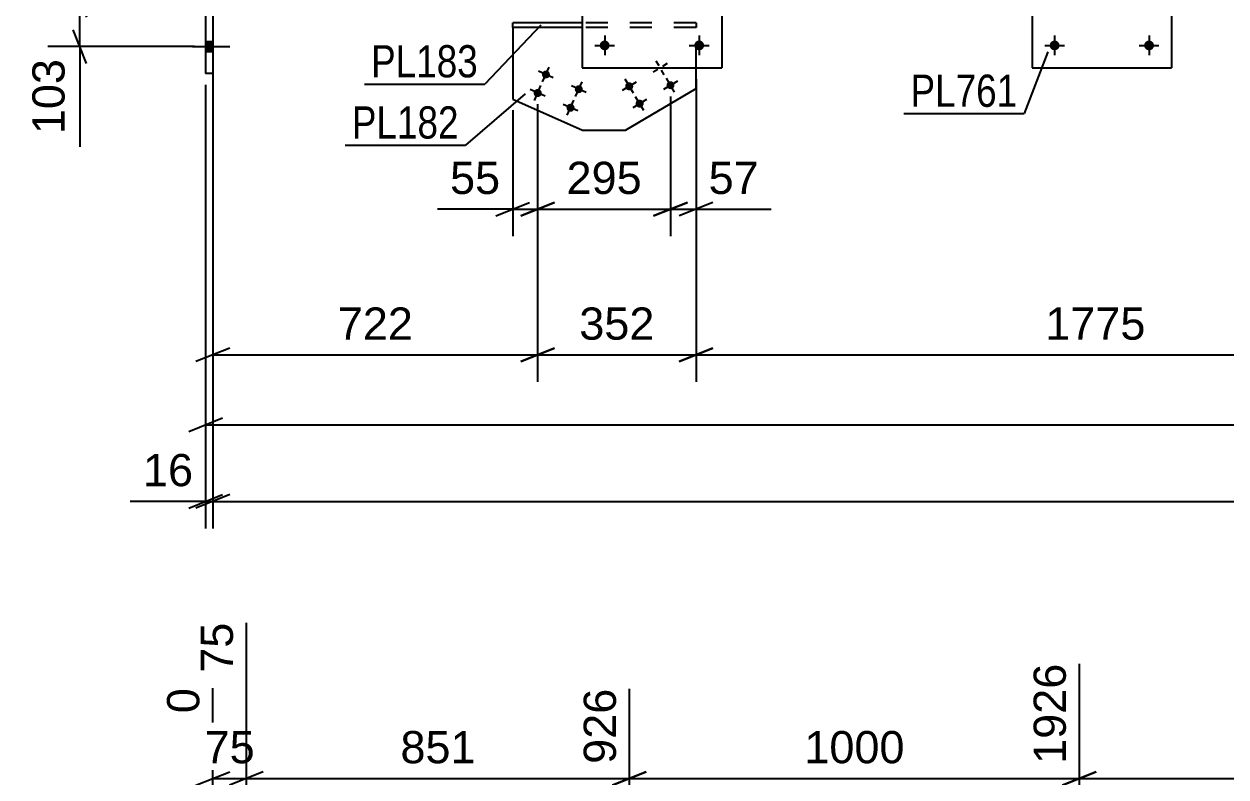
# Model space of a CAD drawing. Header units: millimetres. Extents: x -111 to 730, y -400 to 194.
# Drawn here: x -46.3 to 60.6, y 60.6 to 127.5 of the extents above; entities that cross this region are included whole.
import ezdxf

# ---------------------------------------------------------------- set-up
doc = ezdxf.new("R2010")
doc.units = ezdxf.units.MM
doc.linetypes.add('DXK_LINE_DOT2', pattern=[3.9198, 1.9599, -1.9599])
doc.styles.add('Arial', font='ARIAL.TTF', dxfattribs={"height": 0.2})
doc.styles.add('Arial Narrow', font='ARIALN.TTF', dxfattribs={"height": 0.2})

# ---------------------------------------------------------------- blocks, each defined once
blk = doc.blocks.new('Part-203724211-4761 - 4725')
at = {"color": 2, "linetype": 'Continuous'}
for p, q in [((3.35, 135.64), (3.35, 123.64)), ((3.35, 135.64), (15.75, 135.64)), ((15.75, 135.64), (15.75, 123.64)), ((3.35, 123.64), (15.75, 123.64))]:
    blk.add_line(p, q, dxfattribs=at)
blk = doc.blocks.new('Part-203724211-4767 - 4725')
at = {"color": 2, "linetype": 'Continuous'}
for p, q in [((43.35, 135.64), (43.35, 123.64)), ((43.35, 135.64), (55.75, 135.64)), ((55.75, 135.64), (55.75, 123.64)), ((43.35, 123.64), (55.75, 123.64))]:
    blk.add_line(p, q, dxfattribs=at)
blk = doc.blocks.new('Bolt-203724211-4773 - 4725')
at = {"linetype": 'Continuous'}
for points in [[(-30.13, 134.18), (-30.13, 133.3), (-29.49, 133.3), (-29.49, 134.18)], [(-30.13, 134.18), (-30.13, 133.3), (-29.49, 133.3), (-29.49, 134.18)], [(-30.13, 134.18), (-30.13, 133.3), (-29.49, 133.3), (-29.49, 134.18)], [(-30.13, 130.06), (-30.13, 129.18), (-29.49, 129.18), (-29.49, 130.06)], [(-30.13, 130.06), (-30.13, 129.18), (-29.49, 129.18), (-29.49, 130.06)], [(-30.13, 125.98), (-30.13, 125.1), (-29.49, 125.1), (-29.49, 125.98)], [(-30.13, 125.98), (-30.13, 125.1), (-29.49, 125.1), (-29.49, 125.98)], [(-30.13, 125.98), (-30.13, 125.1), (-29.49, 125.1), (-29.49, 125.98)]]:
    blk.add_hatch(color=1, dxfattribs=at).paths.add_polyline_path(points)
at = {"color": 1, "linetype": 'Continuous'}
for p, q in [((-31.29, 133.74), (-27.97, 133.74)), ((-31.29, 133.74), (-27.97, 133.74)), ((-31.29, 133.74), (-27.97, 133.74)), ((-30.13, 134.18), (-29.49, 134.18)), ((-30.13, 134.18), (-29.49, 134.18)), ((-30.13, 134.18), (-29.49, 134.18)), ((-30.13, 133.3), (-29.49, 133.3)), ((-30.13, 133.3), (-29.49, 133.3)), ((-30.13, 133.3), (-29.49, 133.3)), ((-31.29, 129.62), (-27.97, 129.62)), ((-31.29, 129.62), (-27.97, 129.62)), ((-30.13, 130.06), (-29.49, 130.06)), ((-30.13, 130.06), (-29.49, 130.06)), ((-30.13, 129.18), (-29.49, 129.18)), ((-30.13, 129.18), (-29.49, 129.18)), ((-31.29, 125.54), (-27.97, 125.54)), ((-31.29, 125.54), (-27.97, 125.54)), ((-31.29, 125.54), (-27.97, 125.54)), ((-30.13, 125.98), (-29.49, 125.98)), ((-30.13, 125.98), (-29.49, 125.98)), ((-30.13, 125.98), (-29.49, 125.98)), ((-30.13, 125.1), (-29.49, 125.1)), ((-30.13, 125.1), (-29.49, 125.1)), ((-30.13, 125.1), (-29.49, 125.1))]:
    blk.add_line(p, q, dxfattribs=at)
blk = doc.blocks.new('Bolt-203724211-4835 - 4725')
at = {"linetype": 'Continuous'}
for points in [[(5.79, 125.64, -1), (4.91, 125.64, -1)], [(14.19, 125.64, -1), (13.31, 125.64, -1)]]:
    blk.add_hatch(color=1, dxfattribs=at).paths.add_polyline_path(points)
at = {"color": 1, "linetype": 'Continuous'}
for p, q in [((5.35, 126.52), (5.35, 124.76)), ((13.75, 126.52), (13.75, 124.76)), ((4.47, 125.64), (6.23, 125.64)), ((12.87, 125.64), (14.63, 125.64))]:
    blk.add_line(p, q, dxfattribs=at)
blk = doc.blocks.new('Bolt-203724211-4837 - 4725')
at = {"linetype": 'Continuous'}
for points in [[(45.79, 125.64, -1), (44.91, 125.64, -1)], [(54.19, 125.64, -1), (53.31, 125.64, -1)]]:
    blk.add_hatch(color=1, dxfattribs=at).paths.add_polyline_path(points)
at = {"color": 1, "linetype": 'Continuous'}
for p, q in [((45.35, 126.52), (45.35, 124.76)), ((53.75, 126.52), (53.75, 124.76)), ((44.47, 125.64), (46.23, 125.64)), ((52.87, 125.64), (54.63, 125.64))]:
    blk.add_line(p, q, dxfattribs=at)
blk = doc.blocks.new('Part-203724211-4978 - 4725')
at = {"color": 2, "linetype": 'Continuous'}
for p, q in [((3.35, 127.64), (-2.83, 127.64)), ((-2.83, 127.24), (-2.83, 127.64)), ((3.35, 127.24), (-2.83, 127.24))]:
    blk.add_line(p, q, dxfattribs=at)
at = {"color": 7, "linetype": 'DXK_LINE_DOT2'}
for p, q in [((13.47, 127.64), (3.35, 127.64)), ((13.47, 127.24), (3.35, 127.24)), ((13.47, 127.64), (13.47, 127.24))]:
    blk.add_line(p, q, dxfattribs=at)
blk = doc.blocks.new('Part-203724211-4951 - 4725')
at = {"color": 2, "linetype": 'Continuous'}
for p, q in [((-29.49, 136.14), (-30.13, 136.14)), ((-30.13, 136.14), (-30.13, 123.14)), ((-29.49, 136.14), (-29.49, 123.14)), ((-29.49, 123.14), (-30.13, 123.14))]:
    blk.add_line(p, q, dxfattribs=at)
blk = doc.blocks.new('Bolt-203724211-4972 - 4725')
at = {"linetype": 'Continuous'}
for points in [[(7.22, 121.82, -1), (7.84, 122.19, -1)], [(10.89, 121.92, -1), (11.51, 122.29, -1)], [(8.15, 120.28, -1), (8.76, 120.65, -1)]]:
    blk.add_hatch(color=1, dxfattribs=at).paths.add_polyline_path(points)
at = {"color": 1, "linetype": 'Continuous'}
for p, q in [((9.91, 124.27), (10.16, 123.86)), ((10.9, 124.02), (10.49, 123.77)), ((9.66, 123.28), (10.07, 123.53)), ((10.65, 123.03), (10.4, 123.44)), ((8.15, 122.38), (6.91, 121.64)), ((7.9, 121.39), (7.16, 122.63)), ((11.82, 122.47), (10.58, 121.73)), ((11.57, 121.49), (10.83, 122.72)), ((9.07, 120.83), (7.84, 120.09)), ((8.82, 119.84), (8.09, 121.08))]:
    blk.add_line(p, q, dxfattribs=at)
blk = doc.blocks.new('Bolt-203724211-4973 - 4725')
at = {"linetype": 'Continuous'}
for points in [[(-0.2, 123.2, -1), (0.45, 122.91, -1)], [(2.72, 121.89, -1), (3.37, 121.6, -1)], [(-0.94, 121.56, -1), (-0.28, 121.26, -1)], [(1.98, 120.25, -1), (2.64, 119.95, -1)]]:
    blk.add_hatch(color=1, dxfattribs=at).paths.add_polyline_path(points)
at = {"color": 1, "linetype": 'Continuous'}
for p, q in [((0.78, 122.76), (-0.53, 123.35)), ((-0.17, 122.4), (0.42, 123.71)), ((-0.9, 120.75), (-0.32, 122.07)), ((3.7, 121.45), (2.39, 122.04)), ((2.75, 121.09), (3.34, 122.4)), ((0.05, 121.12), (-1.27, 121.71)), ((2.02, 119.44), (2.6, 120.76)), ((2.97, 119.81), (1.65, 120.4))]:
    blk.add_line(p, q, dxfattribs=at)
blk = doc.blocks.new('Part-203724211-4983 - 4725')
at = {"color": 2, "linetype": 'Continuous'}
for p, q in [((-2.83, 127.24), (-2.83, 120.87)), ((13.47, 121.82), (13.47, 123.64)), ((7.21, 118.09), (13.47, 121.82)), ((-2.83, 120.87), (3.38, 118.09)), ((3.38, 118.09), (7.21, 118.09))]:
    blk.add_line(p, q, dxfattribs=at)
at = {"color": 7, "linetype": 'DXK_LINE_DOT2'}
for p, q in [((13.47, 127.24), (-2.83, 127.24)), ((13.47, 123.64), (13.47, 127.24))]:
    blk.add_line(p, q, dxfattribs=at)
blk = doc.blocks.new('StraightDimension-203724211-3811 - 2778')
at = {"color": 7, "linetype": 'Continuous'}
for p, q in [((-26.5, 16.38), (-26.5, 74.29)), ((-29.49, 3), (-29.49, 68.47)), ((-30.99, 59.85), (-27.99, 61.05)), ((-25, 61.05), (-28, 59.85)), ((-29.49, 60.45), (-26.5, 60.45))]:
    blk.add_line(p, q, dxfattribs=at)
at = {"color": 0, "linetype": 'Continuous'}
blk.add_wipeout([(-27.1, 74.89), (-31.3, 74.89), (-31.3, 69.25), (-27.1, 69.25)], dxfattribs=at)
at = {"color": 3, "linetype": 'Continuous', "style": 'Arial'}
blk.add_text('75', height=2.865, rotation=90.0002, dxfattribs=at).set_placement((-27.7, 69.85))
at = {"color": 0}
blk.add_wipeout([(-25.17, 61.2), (-25.17, 65.4), (-30.82, 65.4), (-30.82, 61.2)], dxfattribs=at)
at = {"color": 3, "style": 'Arial'}
blk.add_text('75', height=2.865, dxfattribs=at).set_placement((-30.22, 61.8))
at = {"color": 0, "linetype": 'Continuous'}
blk.add_wipeout([(-30.09, 69.07), (-34.29, 69.07), (-34.29, 65.65), (-30.09, 65.65)], dxfattribs=at)
at = {"color": 3, "linetype": 'Continuous', "style": 'Arial'}
blk.add_text('0', height=2.87, rotation=90.0002, dxfattribs=at).set_placement((-30.69, 66.25))
blk = doc.blocks.new('StraightDimension-203724211-3795 - 2778')
at = {"color": 7, "linetype": 'Continuous'}
for p, q in [((47.55, 17.65), (47.55, 70.64)), ((7.55, 17.65), (7.55, 68.42)), ((9.05, 61.05), (6.05, 59.85)), ((46.05, 59.85), (49.05, 61.05)), ((7.55, 60.45), (47.55, 60.45))]:
    blk.add_line(p, q, dxfattribs=at)
at = {"color": 0}
blk.add_wipeout([(32.59, 61.2), (32.59, 65.4), (22.5, 65.4), (22.5, 61.2)], dxfattribs=at)
at = {"color": 3, "style": 'Arial'}
blk.add_text('1000', height=2.865, dxfattribs=at).set_placement((23.1, 61.8))
at = {"color": 0, "linetype": 'Continuous'}
blk.add_wipeout([(46.95, 71.24), (42.75, 71.24), (42.75, 61.15), (46.95, 61.15)], dxfattribs=at)
at = {"color": 3, "linetype": 'Continuous', "style": 'Arial'}
blk.add_text('1926', height=2.865, rotation=90.0002, dxfattribs=at).set_placement((46.35, 61.75))
blk = doc.blocks.new('StraightDimension-203724211-3787 - 2778')
at = {"color": 7, "linetype": 'Continuous'}
for p, q in [((47.55, 17.65), (47.55, 70.64)), ((87.55, 17.65), (87.55, 70.64)), ((49.05, 61.05), (46.05, 59.85)), ((86.05, 59.85), (89.05, 61.05)), ((47.55, 60.45), (87.55, 60.45))]:
    blk.add_line(p, q, dxfattribs=at)
at = {"color": 0}
blk.add_wipeout([(72.59, 61.2), (72.59, 65.4), (62.5, 65.4), (62.5, 61.2)], dxfattribs=at)
at = {"color": 3, "style": 'Arial'}
blk.add_text('1000', height=2.865, dxfattribs=at).set_placement((63.1, 61.8))
at = {"color": 0, "linetype": 'Continuous'}
blk.add_wipeout([(86.95, 71.24), (82.75, 71.24), (82.75, 61.15), (86.95, 61.15)], dxfattribs=at)
at = {"color": 3, "linetype": 'Continuous', "style": 'Arial'}
blk.add_text('2926', height=2.865, rotation=90.0002, dxfattribs=at).set_placement((86.35, 61.75))
blk = doc.blocks.new('StraightDimension-203724211-3803 - 2778')
at = {"color": 7, "linetype": 'Continuous'}
for p, q in [((-26.5, 16.38), (-26.5, 74.29)), ((7.55, 17.65), (7.55, 68.42)), ((-25, 61.05), (-28, 59.85)), ((6.05, 59.85), (9.05, 61.05)), ((-26.5, 60.45), (7.55, 60.45))]:
    blk.add_line(p, q, dxfattribs=at)
at = {"color": 0}
blk.add_wipeout([(-5.54, 61.2), (-5.54, 65.4), (-13.41, 65.4), (-13.41, 61.2)], dxfattribs=at)
at = {"color": 3, "style": 'Arial'}
blk.add_text('851', height=2.865, dxfattribs=at).set_placement((-12.81, 61.8))
at = {"color": 0, "linetype": 'Continuous'}
blk.add_wipeout([(6.95, 69.02), (2.75, 69.02), (2.75, 61.15), (6.95, 61.15)], dxfattribs=at)
at = {"color": 3, "linetype": 'Continuous', "style": 'Arial'}
blk.add_text('926', height=2.865, rotation=90.0002, dxfattribs=at).set_placement((6.35, 61.75))
blk = doc.blocks.new('StraightDimension-203724211-5785 - 4725')
at = {"color": 7, "linetype": 'Continuous'}
for p, q in [((-30.13, 122.14), (-30.13, 89.49)), ((-28.63, 92.49), (-31.63, 91.29)), ((-30.13, 91.89), (658.24, 91.89))]:
    blk.add_line(p, q, dxfattribs=at)
blk = doc.blocks.new('StraightDimension-203724211-5929 - 4725')
at = {"color": 7, "linetype": 'Continuous'}
for p, q in [((13.47, 122.64), (13.47, 108.68)), ((11.2, 121.1), (11.2, 108.68)), ((9.7, 110.48), (12.7, 111.68)), ((14.97, 111.68), (11.97, 110.48)), ((11.2, 111.08), (13.47, 111.08)), ((13.47, 111.08), (20.16, 111.08)), ((13.47, 111.08), (20.16, 111.08))]:
    blk.add_line(p, q, dxfattribs=at)
at = {"color": 0}
blk.add_wipeout([(19.64, 111.83), (19.64, 116.03), (13.99, 116.03), (13.99, 111.83)], dxfattribs=at)
at = {"color": 3, "style": 'Arial'}
blk.add_text('57', height=2.865, dxfattribs=at).set_placement((14.59, 112.43))
blk = doc.blocks.new('StraightDimension-203724211-5919 - 4725')
at = {"color": 7, "linetype": 'Continuous'}
for p, q in [((-2.83, 119.87), (-2.83, 108.68)), ((-0.61, 120.41), (-0.61, 108.68)), ((-4.33, 110.48), (-1.33, 111.68)), ((0.89, 111.68), (-2.11, 110.48)), ((-2.83, 111.08), (-9.52, 111.08)), ((-2.83, 111.08), (-9.52, 111.08)), ((-2.83, 111.08), (-0.61, 111.08))]:
    blk.add_line(p, q, dxfattribs=at)
at = {"color": 0}
blk.add_wipeout([(-3.35, 111.83), (-3.35, 116.03), (-9, 116.03), (-9, 111.83)], dxfattribs=at)
at = {"color": 3, "style": 'Arial'}
blk.add_text('55', height=2.865, dxfattribs=at).set_placement((-8.4, 112.43))
blk = doc.blocks.new('StraightDimension-203724211-5991 - 4725')
at = {"color": 7, "linetype": 'Continuous'}
for p, q in [((-41.92, 131.14), (-40.72, 128.14)), ((-32.29, 129.64), (-44.17, 129.64)), ((-41.32, 125.54), (-41.32, 129.64)), ((-40.72, 124.04), (-41.92, 127.04)), ((-31.13, 125.54), (-44.17, 125.54)), ((-41.32, 125.54), (-41.32, 116.62)), ((-41.32, 125.54), (-41.32, 116.62))]:
    blk.add_line(p, q, dxfattribs=at)
at = {"color": 0}
blk.add_wipeout([(-42.07, 125.02), (-46.27, 125.02), (-46.27, 117.15), (-42.07, 117.15)], dxfattribs=at)
at = {"color": 3, "style": 'Arial'}
blk.add_text('103', height=2.865, rotation=90.0002, dxfattribs=at).set_placement((-42.67, 117.75))
blk = doc.blocks.new('StraightDimension-203724211-6047 - 4725')
at = {"color": 7, "linetype": 'Continuous'}
for p, q in [((13.47, 122.64), (13.47, 95.72)), ((84.46, 122.55), (84.46, 95.72)), ((14.97, 98.72), (11.97, 97.52)), ((82.96, 97.52), (85.96, 98.72)), ((13.47, 98.12), (84.46, 98.12))]:
    blk.add_line(p, q, dxfattribs=at)
at = {"color": 0}
blk.add_wipeout([(54.01, 98.87), (54.01, 103.07), (43.92, 103.07), (43.92, 98.87)], dxfattribs=at)
at = {"color": 3, "style": 'Arial'}
blk.add_text('1775', height=2.865, dxfattribs=at).set_placement((44.52, 99.47))
blk = doc.blocks.new('StraightDimension-203724211-5044 - 4725')
at = {"color": 7, "linetype": 'Continuous'}
for p, q in [((-30.13, 122.14), (-30.13, 82.69)), ((-29.49, 122.14), (-29.49, 82.69)), ((-31.63, 84.49), (-28.63, 85.69)), ((-27.99, 85.69), (-30.99, 84.49)), ((-30.13, 85.09), (-36.83, 85.09)), ((-30.13, 85.09), (-36.83, 85.09)), ((-30.13, 85.09), (-29.49, 85.09))]:
    blk.add_line(p, q, dxfattribs=at)
at = {"color": 0}
blk.add_wipeout([(-30.65, 85.84), (-30.65, 90.04), (-36.3, 90.04), (-36.3, 85.84)], dxfattribs=at)
at = {"color": 3, "style": 'Arial'}
blk.add_text('16', height=2.865, dxfattribs=at).set_placement((-35.7, 86.44))
blk = doc.blocks.new('StraightDimension-203724211-5054 - 4725')
at = {"color": 7, "linetype": 'Continuous'}
for p, q in [((-29.49, 122.14), (-29.49, 82.69)), ((-27.99, 85.69), (-30.99, 84.49)), ((-29.49, 85.09), (657.6, 85.09))]:
    blk.add_line(p, q, dxfattribs=at)
blk = doc.blocks.new('StraightDimension-203724211-5942 - 4725')
at = {"color": 7, "linetype": 'Continuous'}
for p, q in [((11.2, 121.1), (11.2, 108.68)), ((-0.61, 120.41), (-0.61, 108.68)), ((-2.11, 110.48), (0.89, 111.68)), ((12.7, 111.68), (9.7, 110.48)), ((-0.61, 111.08), (11.2, 111.08))]:
    blk.add_line(p, q, dxfattribs=at)
at = {"color": 0}
blk.add_wipeout([(9.23, 111.83), (9.23, 116.03), (1.36, 116.03), (1.36, 111.83)], dxfattribs=at)
at = {"color": 3, "style": 'Arial'}
blk.add_text('295', height=2.865, dxfattribs=at).set_placement((1.96, 112.43))
blk = doc.blocks.new('StraightDimension-203724211-6060 - 4725')
at = {"color": 7, "linetype": 'Continuous'}
for p, q in [((-29.49, 126.64), (-29.49, 95.72)), ((-0.61, 120.41), (-0.61, 95.72)), ((-27.99, 98.72), (-30.99, 97.52)), ((-2.11, 97.52), (0.89, 98.72)), ((-29.49, 98.12), (-0.61, 98.12))]:
    blk.add_line(p, q, dxfattribs=at)
at = {"color": 0}
blk.add_wipeout([(-11.11, 98.87), (-11.11, 103.07), (-18.98, 103.07), (-18.98, 98.87)], dxfattribs=at)
at = {"color": 3, "style": 'Arial'}
blk.add_text('722', height=2.865, dxfattribs=at).set_placement((-18.38, 99.47))
blk = doc.blocks.new('StraightDimension-203724211-6070 - 4725')
at = {"color": 7, "linetype": 'Continuous'}
for p, q in [((13.47, 122.64), (13.47, 95.72)), ((-0.61, 120.41), (-0.61, 95.72)), ((0.89, 98.72), (-2.11, 97.52)), ((11.97, 97.52), (14.97, 98.72)), ((-0.61, 98.12), (13.47, 98.12))]:
    blk.add_line(p, q, dxfattribs=at)
at = {"color": 0}
blk.add_wipeout([(10.36, 98.87), (10.36, 103.07), (2.49, 103.07), (2.49, 98.87)], dxfattribs=at)
at = {"color": 3, "style": 'Arial'}
blk.add_text('352', height=2.865, dxfattribs=at).set_placement((3.09, 99.47))
blk = doc.blocks.new('Mark-203724211-4763 - 4725')
at = {"color": 30, "linetype": 'Continuous'}
for p in [(44.76, 125.08), (31.94, 119.58)]:
    blk.add_line(p, (42.64, 119.58), dxfattribs=at)
at = {"color": 0}
blk.add_wipeout([(42.04, 120.18), (42.04, 123.18), (32.54, 123.18), (32.54, 120.18)], dxfattribs=at)
blk.add_wipeout([(42.04, 120.18), (42.04, 123.18), (32.54, 123.18), (32.54, 120.18)], dxfattribs=at)
at = {"color": 3, "style": 'Arial Narrow'}
blk.add_text('PL761', height=2.863, dxfattribs=at).set_placement((32.54, 120.18))
blk = doc.blocks.new('Mark-203724211-4974 - 4725')
at = {"color": 30, "linetype": 'Continuous'}
for p in [(-0.32, 127.44), (-16.02, 122.2)]:
    blk.add_line(p, (-5.32, 122.2), dxfattribs=at)
at = {"color": 0}
blk.add_wipeout([(-5.92, 122.8), (-5.92, 125.8), (-15.42, 125.8), (-15.42, 122.8)], dxfattribs=at)
blk.add_wipeout([(-5.92, 122.8), (-5.92, 125.8), (-15.42, 125.8), (-15.42, 122.8)], dxfattribs=at)
at = {"color": 3, "style": 'Arial Narrow'}
blk.add_text('PL183', height=2.863, dxfattribs=at).set_placement((-15.42, 122.8))
blk = doc.blocks.new('Mark-203724211-4979 - 4725')
at = {"color": 30, "linetype": 'Continuous'}
for p in [(-1.73, 121.35), (-17.73, 116.76)]:
    blk.add_line(p, (-7.02, 116.76), dxfattribs=at)
at = {"color": 0}
blk.add_wipeout([(-7.62, 117.36), (-7.62, 120.36), (-17.13, 120.36), (-17.13, 117.36)], dxfattribs=at)
blk.add_wipeout([(-7.62, 117.36), (-7.62, 120.36), (-17.13, 120.36), (-17.13, 117.36)], dxfattribs=at)
at = {"color": 3, "style": 'Arial Narrow'}
blk.add_text('PL182', height=2.863, dxfattribs=at).set_placement((-17.13, 117.36))

msp = doc.modelspace()

# ---------------------------------------------------------------- block references
for name in ['Part-203724211-4951 - 4725', 'Part-203724211-4761 - 4725', 'Part-203724211-4767 - 4725', 'Bolt-203724211-4773 - 4725', 'Part-203724211-4978 - 4725', 'Part-203724211-4983 - 4725', 'Bolt-203724211-4835 - 4725', 'Bolt-203724211-4837 - 4725', 'Bolt-203724211-4972 - 4725', 'Bolt-203724211-4973 - 4725', 'StraightDimension-203724211-3811 - 2778', 'StraightDimension-203724211-3795 - 2778']:
    msp.add_blockref(name, (0, 0))

# ---------------------------------------------------------------- next in the draw order: block references
for name in ['StraightDimension-203724211-5785 - 4725', 'StraightDimension-203724211-3803 - 2778', 'StraightDimension-203724211-3787 - 2778']:
    msp.add_blockref(name, (0, 0))

# ---------------------------------------------------------------- next in the draw order: block references
for name in ['StraightDimension-203724211-5991 - 4725', 'StraightDimension-203724211-5929 - 4725', 'StraightDimension-203724211-5919 - 4725']:
    msp.add_blockref(name, (0, 0))

# ---------------------------------------------------------------- next in the draw order: block references
for name in ['StraightDimension-203724211-5044 - 4725', 'StraightDimension-203724211-6047 - 4725']:
    msp.add_blockref(name, (0, 0))

# ---------------------------------------------------------------- next in the draw order: block references
msp.add_blockref('StraightDimension-203724211-5054 - 4725', (0, 0))

# ---------------------------------------------------------------- next in the draw order: block references
for name in ['Mark-203724211-4763 - 4725', 'StraightDimension-203724211-5942 - 4725']:
    msp.add_blockref(name, (0, 0))

# ---------------------------------------------------------------- next in the draw order: block references
msp.add_blockref('StraightDimension-203724211-6060 - 4725', (0, 0))

# ---------------------------------------------------------------- next in the draw order: block references
msp.add_blockref('StraightDimension-203724211-6070 - 4725', (0, 0))

# ---------------------------------------------------------------- next in the draw order: block references
for name in ['Mark-203724211-4974 - 4725', 'Mark-203724211-4979 - 4725']:
    msp.add_blockref(name, (0, 0))

doc.saveas('drawing.dxf')
